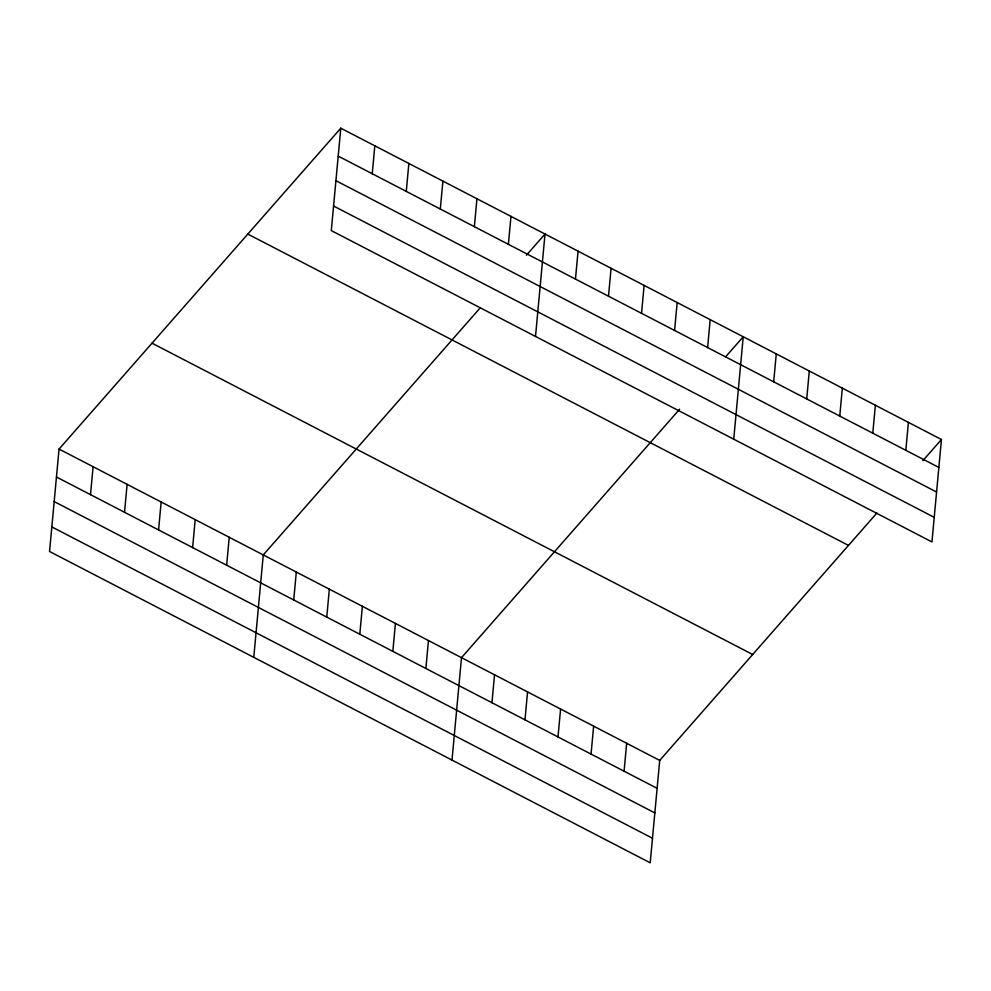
<?xml version="1.0" encoding="UTF-8"?>
<svg xmlns="http://www.w3.org/2000/svg" width="991" height="991" viewBox="0 0 991 991"><rect width="100%" height="100%" fill="white"/><g stroke="black" fill="none" stroke-linecap="round" stroke-linejoin="round"><path stroke-width="1.49" d="M340.793 128.186L331.291 230.593L931.949 541.928L941.45 439.509L340.793 128.186L59.051 449.072L49.55 551.491L650.207 862.814L659.709 760.407L876.862 513.078M90.503 494.645L93.092 466.724M124.532 512.285L127.121 484.364M158.572 529.925L161.161 502.003M192.613 547.565L195.202 519.643M226.642 565.217L229.243 537.283M253.77 657.343L263.272 554.923L480.424 307.606M293.72 599.976L296.309 572.055M326.757 617.096L329.346 589.174M372.232 173.747L374.821 145.826M359.795 634.228L362.384 606.294M406.273 191.387L408.862 163.465M392.832 651.347L395.421 623.426M440.314 209.027L442.903 181.105M425.87 668.467L428.459 640.545M474.355 226.679L476.944 198.745M451.995 760.085L461.496 657.665L679.615 409.221M508.383 244.319L510.972 216.397M491.945 702.718L494.534 674.797M535.512 336.445L545.013 234.037L526.419 255.207M524.97 719.838L527.571 691.916M575.461 279.078L578.05 251.157M558.007 736.957L560.596 709.036M608.499 296.21L611.088 268.276M591.045 754.089L593.634 726.155M641.536 313.329L644.125 285.408M624.082 771.209L626.671 743.287M674.574 330.449L677.163 302.528M707.611 347.568L710.2 319.647M733.736 439.186L743.238 336.767L725.61 356.834M773.674 381.82L776.263 353.898M806.711 398.939L809.3 371.018M839.749 416.071L842.338 388.138M872.786 433.191L875.375 405.269M905.824 450.31L908.413 422.389M922.856 460.691L941.45 439.509M338.204 156.107L938.861 467.43M335.924 180.684L936.582 492.019M333.571 206.017L934.228 517.339M247.812 234.074L848.482 545.409M152.019 343.183L752.689 654.506M59.051 449.072L659.709 760.407M56.462 477.005L657.12 788.328M54.183 501.582L654.84 812.917M51.829 526.915L652.487 838.237"/></g></svg>
